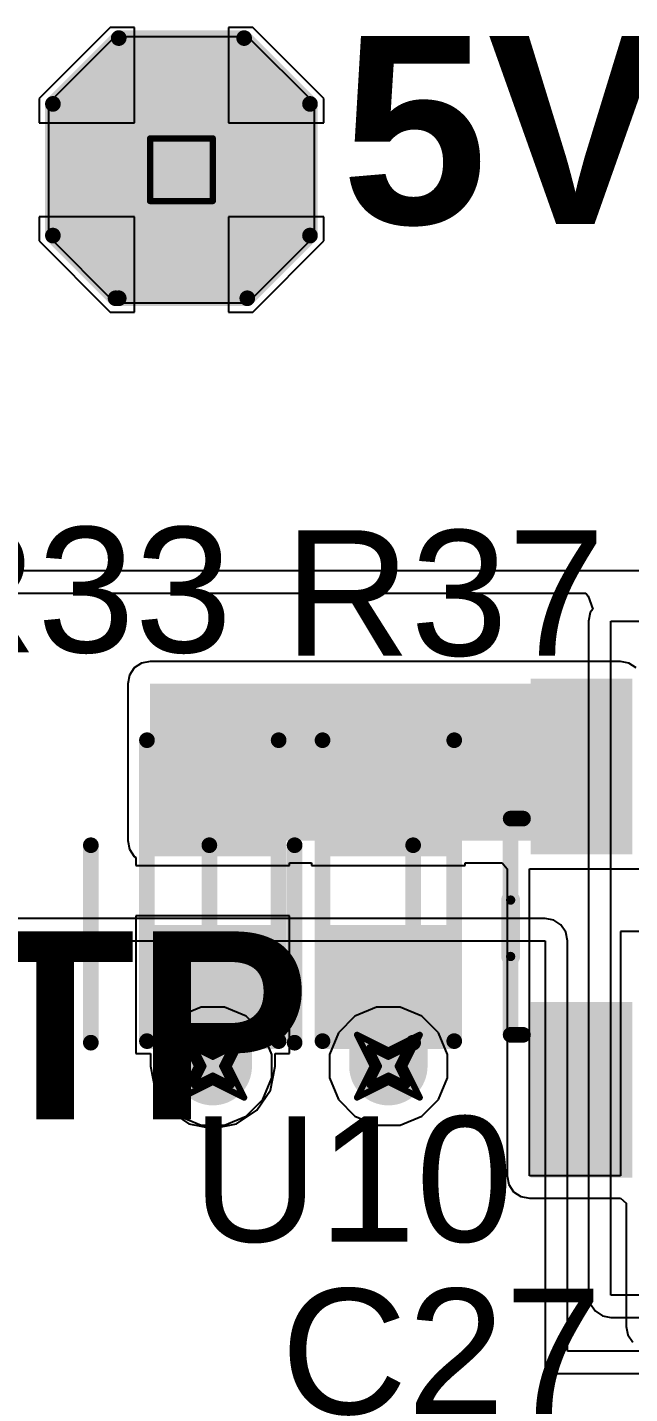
# Model space of a CAD drawing. Header units: inches. Extents: x 0 to 13.9, y -0.2 to 3.4.
# Drawn here: x 0.5308 to 0.723, y 1.6965 to 2.1324 of the extents above; entities that cross this region are included whole.
import ezdxf

# ---------------------------------------------------------------- set-up
doc = ezdxf.new("R2010")
doc.units = ezdxf.units.IN
doc.header["$MEASUREMENT"] = 0
for name, color, linetype in [('Bottom Layer', 5, 'Continuous'), ('Bottom Solder', 6, 'Continuous'), ('Drill Drawing', 1, 'Continuous'), ('Layer 1', 16, 'Continuous'), ('Layer 2', 76, 'Continuous'), ('Mechanical 4', 56, 'Continuous'), ('Multi-Layer', 9, 'Continuous'), ('Pad Holes', 156, 'Continuous'), ('Top Layer', 1, 'Continuous'), ('Top Overlay', 2, 'Continuous'), ('Top Paste', 8, 'Continuous'), ('Top Solder', 216, 'Continuous'), ('Via Holes', 16, 'Continuous')]:
    doc.layers.add(name, color=color, linetype=linetype)
doc.styles.add('Arial', font='', dxfattribs={"height": 0.2})
doc.styles.add('Arial_Bold', font='', dxfattribs={"height": 0.2})
doc.styles.get('Arial').set_extended_font_data('Arial')
doc.styles.get('Arial_Bold').set_extended_font_data('Arial', bold=True)

msp = doc.modelspace()

# ---------------------------------------------------------------- hatches: boundary and pattern name
at = {"layer": 'Bottom Layer'}
msp.add_hatch(color=5, dxfattribs=at).paths.add_polyline_path([(0.59772, 2.12243), (0.56228, 2.12243), (0.54457, 2.10472), (0.54457, 2.06928), (0.56228, 2.05157), (0.59772, 2.05157), (0.61543, 2.06928), (0.61543, 2.10472)])
h = msp.add_hatch(color=5, dxfattribs=at)
edge = h.paths.add_edge_path()
edge.add_arc((0.59, 1.801), 0.01181, 0, 360)
h = msp.add_hatch(color=5, dxfattribs=at)
edge = h.paths.add_edge_path()
edge.add_arc((0.646, 1.801), 0.01181, 0, 360)
at = {"layer": 'Bottom Solder'}
msp.add_hatch(color=6, dxfattribs=at).paths.add_polyline_path([(0.59972, 2.12643), (0.56028, 2.12643), (0.54057, 2.10672), (0.54057, 2.06728), (0.56028, 2.04757), (0.59972, 2.04757), (0.61943, 2.06728), (0.61943, 2.10672)])
at = {"layer": 'Layer 1'}
msp.add_hatch(color=16, dxfattribs=at).paths.add_polyline_path([(0.59772, 2.12243), (0.56228, 2.12243), (0.54457, 2.10472), (0.54457, 2.06928), (0.56228, 2.05157), (0.59772, 2.05157), (0.61543, 2.06928), (0.61543, 2.10472)])
h = msp.add_hatch(color=16, dxfattribs=at)
edge = h.paths.add_edge_path()
edge.add_arc((0.59, 1.801), 0.01181, 0, 360)
h = msp.add_hatch(color=16, dxfattribs=at)
edge = h.paths.add_edge_path()
edge.add_arc((0.646, 1.801), 0.01181, 0, 360)
at = {"layer": 'Layer 2'}
msp.add_hatch(color=76, dxfattribs=at).paths.add_polyline_path([(0.59772, 2.12243), (0.56228, 2.12243), (0.54457, 2.10472), (0.54457, 2.06928), (0.56228, 2.05157), (0.59772, 2.05157), (0.61543, 2.06928), (0.61543, 2.10472)])
h = msp.add_hatch(color=76, dxfattribs=at)
edge = h.paths.add_edge_path()
edge.add_arc((0.59, 1.801), 0.01181, 0, 360)
h = msp.add_hatch(color=76, dxfattribs=at)
edge = h.paths.add_edge_path()
edge.add_arc((0.646, 1.801), 0.01181, 0, 360)
at = {"layer": 'Mechanical 4'}
h = msp.add_hatch(color=56, dxfattribs=at)
edge = h.paths.add_edge_path()
edge.add_arc((0.5511, 1.8715), 0.00125, 0, 360)
h = msp.add_hatch(color=56, dxfattribs=at)
edge = h.paths.add_edge_path()
edge.add_arc((0.5889, 1.8715), 0.00125, 0, 360)
h = msp.add_hatch(color=56, dxfattribs=at)
edge = h.paths.add_edge_path()
edge.add_arc((0.6161, 1.8715), 0.00125, 0, 360)
h = msp.add_hatch(color=56, dxfattribs=at)
edge = h.paths.add_edge_path()
edge.add_arc((0.6539, 1.8715), 0.00125, 0, 360)
h = msp.add_hatch(color=56, dxfattribs=at)
edge = h.paths.add_edge_path()
edge.add_arc((0.685, 1.854), 0.0015, 0, 360)
h = msp.add_hatch(color=56, dxfattribs=at)
edge = h.paths.add_edge_path()
edge.add_arc((0.685, 1.836), 0.0015, 0, 360)
h = msp.add_hatch(color=56, dxfattribs=at)
edge = h.paths.add_edge_path()
edge.add_arc((0.5511, 1.8085), 0.00125, 0, 360)
h = msp.add_hatch(color=56, dxfattribs=at)
edge = h.paths.add_edge_path()
edge.add_arc((0.5889, 1.8085), 0.00125, 0, 360)
h = msp.add_hatch(color=56, dxfattribs=at)
edge = h.paths.add_edge_path()
edge.add_arc((0.6161, 1.8085), 0.00125, 0, 360)
h = msp.add_hatch(color=56, dxfattribs=at)
edge = h.paths.add_edge_path()
edge.add_arc((0.6539, 1.8085), 0.00125, 0, 360)
at = {"layer": 'Multi-Layer'}
msp.add_hatch(color=9, dxfattribs=at).paths.add_polyline_path([(0.59772, 2.12243), (0.56228, 2.12243), (0.54457, 2.10472), (0.54457, 2.06928), (0.56228, 2.05157), (0.59772, 2.05157), (0.61543, 2.06928), (0.61543, 2.10472)])
at = {"layer": 'Pad Holes'}
h = msp.add_hatch(color=7, dxfattribs=at)
edge = h.paths.add_edge_path()
edge.add_arc((0.58, 2.087), 0.01811, 0, 360)
h = msp.add_hatch(color=7, dxfattribs=at)
edge = h.paths.add_edge_path()
edge.add_arc((0.5511, 1.8715), 0.00125, 0, 360)
h = msp.add_hatch(color=7, dxfattribs=at)
edge = h.paths.add_edge_path()
edge.add_arc((0.5889, 1.8715), 0.00125, 0, 360)
h = msp.add_hatch(color=7, dxfattribs=at)
edge = h.paths.add_edge_path()
edge.add_arc((0.6161, 1.8715), 0.00125, 0, 360)
h = msp.add_hatch(color=7, dxfattribs=at)
edge = h.paths.add_edge_path()
edge.add_arc((0.6539, 1.8715), 0.00125, 0, 360)
h = msp.add_hatch(color=7, dxfattribs=at)
edge = h.paths.add_edge_path()
edge.add_arc((0.685, 1.854), 0.0015, 0, 360)
h = msp.add_hatch(color=7, dxfattribs=at)
edge = h.paths.add_edge_path()
edge.add_arc((0.685, 1.836), 0.0015, 0, 360)
h = msp.add_hatch(color=7, dxfattribs=at)
edge = h.paths.add_edge_path()
edge.add_arc((0.5511, 1.8085), 0.00125, 0, 360)
h = msp.add_hatch(color=7, dxfattribs=at)
edge = h.paths.add_edge_path()
edge.add_arc((0.5889, 1.8085), 0.00125, 0, 360)
h = msp.add_hatch(color=7, dxfattribs=at)
edge = h.paths.add_edge_path()
edge.add_arc((0.6161, 1.8085), 0.00125, 0, 360)
h = msp.add_hatch(color=7, dxfattribs=at)
edge = h.paths.add_edge_path()
edge.add_arc((0.6539, 1.8085), 0.00125, 0, 360)
at = {"layer": 'Top Layer'}
for points in [[(0.59772, 2.12243), (0.56228, 2.12243), (0.54457, 2.10472), (0.54457, 2.06928), (0.56228, 2.05157), (0.59772, 2.05157), (0.61543, 2.06928), (0.61543, 2.10472)], [(0.57, 1.873), (0.72, 1.873), (0.72, 1.923), (0.57, 1.923)], [(0.7198, 1.92059), (0.7198, 1.87256), (0.69539, 1.87256), (0.69539, 1.92059)], [(0.6075, 1.872), (0.5725, 1.872), (0.5725, 1.902), (0.6075, 1.902)], [(0.6285, 1.902), (0.6635, 1.902), (0.6635, 1.872), (0.6285, 1.872)], [(0.6075, 1.812), (0.5725, 1.812), (0.5725, 1.842), (0.6075, 1.842)], [(0.6285, 1.842), (0.6635, 1.842), (0.6635, 1.812), (0.6285, 1.812)], [(0.7198, 1.81744), (0.7198, 1.76941), (0.69539, 1.76941), (0.69539, 1.81744)]]:
    msp.add_hatch(color=1, dxfattribs=at).paths.add_polyline_path(points)
h = msp.add_hatch(color=1, dxfattribs=at)
edge = h.paths.add_edge_path()
edge.add_arc((0.59, 1.801), 0.01181, 0, 360)
h = msp.add_hatch(color=1, dxfattribs=at)
edge = h.paths.add_edge_path()
edge.add_arc((0.646, 1.801), 0.01181, 0, 360)
at = {"layer": 'Top Paste'}
for points in [[(0.7198, 1.92059), (0.7198, 1.87256), (0.69539, 1.87256), (0.69539, 1.92059)], [(0.6075, 1.872), (0.5725, 1.872), (0.5725, 1.902), (0.6075, 1.902)], [(0.6285, 1.902), (0.6635, 1.902), (0.6635, 1.872), (0.6285, 1.872)], [(0.6075, 1.812), (0.5725, 1.812), (0.5725, 1.842), (0.6075, 1.842)], [(0.6285, 1.842), (0.6635, 1.842), (0.6635, 1.812), (0.6285, 1.812)], [(0.7198, 1.81744), (0.7198, 1.76941), (0.69539, 1.76941), (0.69539, 1.81744)]]:
    msp.add_hatch(color=8, dxfattribs=at).paths.add_polyline_path(points)
at = {"layer": 'Top Solder'}
for points in [[(0.59972, 2.12643), (0.56028, 2.12643), (0.54057, 2.10672), (0.54057, 2.06728), (0.56028, 2.04757), (0.59972, 2.04757), (0.61943, 2.06728), (0.61943, 2.10672)], [(0.7238, 1.92459), (0.7238, 1.86856), (0.69139, 1.86856), (0.69139, 1.92459)], [(0.6115, 1.868), (0.5685, 1.868), (0.5685, 1.906), (0.6115, 1.906)], [(0.6245, 1.906), (0.6675, 1.906), (0.6675, 1.868), (0.6245, 1.868)], [(0.6115, 1.808), (0.5685, 1.808), (0.5685, 1.846), (0.6115, 1.846)], [(0.6245, 1.846), (0.6675, 1.846), (0.6675, 1.808), (0.6245, 1.808)], [(0.7238, 1.82144), (0.7238, 1.76541), (0.69139, 1.76541), (0.69139, 1.82144)]]:
    msp.add_hatch(color=216, dxfattribs=at).paths.add_polyline_path(points)
at = {"layer": 'Via Holes'}
h = msp.add_hatch(color=7, dxfattribs=at)
edge = h.paths.add_edge_path()
edge.add_arc((0.59, 1.801), 0.00591, 0, 360)
h = msp.add_hatch(color=7, dxfattribs=at)
edge = h.paths.add_edge_path()
edge.add_arc((0.646, 1.801), 0.00591, 0, 360)

# ---------------------------------------------------------------- linework, layer by layer
at = {"layer": 'Bottom Layer'}
for p, q in [((0.55878, 2.12943), (0.53757, 2.10822)), ((0.60122, 2.12943), (0.55878, 2.12943)), ((0.62243, 2.10822), (0.60122, 2.12943)), ((0.53757, 2.10822), (0.53757, 2.06578)), ((0.62243, 2.06578), (0.62243, 2.10822)), ((0.53757, 2.06578), (0.55878, 2.04457)), ((0.60122, 2.04457), (0.62243, 2.06578)), ((0.55878, 2.04457), (0.60122, 2.04457)), ((0.58626, 1.81981), (0.57934, 1.81695)), ((0.59374, 1.81981), (0.58626, 1.81981)), ((0.60066, 1.81695), (0.59374, 1.81981)), ((0.57934, 1.81695), (0.57405, 1.81166)), ((0.60595, 1.81166), (0.60066, 1.81695)), ((0.57405, 1.81166), (0.57119, 1.80474)), ((0.60881, 1.80474), (0.60595, 1.81166)), ((0.57119, 1.80474), (0.57119, 1.79726)), ((0.60881, 1.79726), (0.60881, 1.80474)), ((0.57119, 1.79726), (0.57405, 1.79034)), ((0.60595, 1.79034), (0.60881, 1.79726)), ((0.57405, 1.79034), (0.57934, 1.78505)), ((0.60066, 1.78505), (0.60595, 1.79034)), ((0.57934, 1.78505), (0.58626, 1.78219)), ((0.59374, 1.78219), (0.60066, 1.78505)), ((0.58626, 1.78219), (0.59374, 1.78219))]:
    msp.add_line(p, q, dxfattribs=at)
at = {"layer": 'Drill Drawing'}
for points in [[(0.57, 2.097, 0.002, 0.002, 0), (0.59, 2.097, 0.002, 0.002, 0)], [(0.57, 2.077, 0.002, 0.002, 0), (0.57, 2.097, 0.002, 0.002, 0)], [(0.59, 2.077, 0.002, 0.002, 0), (0.59, 2.097, 0.002, 0.002, 0)], [(0.57, 2.077, 0.002, 0.002, 0), (0.59, 2.077, 0.002, 0.002, 0)], [(0.58, 1.811, 0.002, 0.002, 0), (0.59, 1.806, 0.002, 0.002, 0)], [(0.58, 1.811, 0.002, 0.002, 0), (0.585, 1.801, 0.002, 0.002, 0)], [(0.59, 1.806, 0.002, 0.002, 0), (0.6, 1.811, 0.002, 0.002, 0)], [(0.595, 1.801, 0.002, 0.002, 0), (0.6, 1.811, 0.002, 0.002, 0)], [(0.636, 1.811, 0.002, 0.002, 0), (0.646, 1.806, 0.002, 0.002, 0)], [(0.636, 1.811, 0.002, 0.002, 0), (0.641, 1.801, 0.002, 0.002, 0)], [(0.646, 1.806, 0.002, 0.002, 0), (0.656, 1.811, 0.002, 0.002, 0)], [(0.651, 1.801, 0.002, 0.002, 0), (0.656, 1.811, 0.002, 0.002, 0)], [(0.584, 1.807, 0.002, 0.002, 0), (0.59, 1.804, 0.002, 0.002, 0)], [(0.584, 1.807, 0.002, 0.002, 0), (0.587, 1.801, 0.002, 0.002, 0)], [(0.59, 1.804, 0.002, 0.002, 0), (0.596, 1.807, 0.002, 0.002, 0)], [(0.593, 1.801, 0.002, 0.002, 0), (0.596, 1.807, 0.002, 0.002, 0)], [(0.64, 1.807, 0.002, 0.002, 0), (0.646, 1.804, 0.002, 0.002, 0)], [(0.64, 1.807, 0.002, 0.002, 0), (0.643, 1.801, 0.002, 0.002, 0)], [(0.646, 1.804, 0.002, 0.002, 0), (0.652, 1.807, 0.002, 0.002, 0)], [(0.649, 1.801, 0.002, 0.002, 0), (0.652, 1.807, 0.002, 0.002, 0)], [(0.58, 1.791, 0.002, 0.002, 0), (0.585, 1.801, 0.002, 0.002, 0)], [(0.584, 1.795, 0.002, 0.002, 0), (0.587, 1.801, 0.002, 0.002, 0)], [(0.593, 1.801, 0.002, 0.002, 0), (0.596, 1.795, 0.002, 0.002, 0)], [(0.595, 1.801, 0.002, 0.002, 0), (0.6, 1.791, 0.002, 0.002, 0)], [(0.636, 1.791, 0.002, 0.002, 0), (0.641, 1.801, 0.002, 0.002, 0)], [(0.64, 1.795, 0.002, 0.002, 0), (0.643, 1.801, 0.002, 0.002, 0)], [(0.649, 1.801, 0.002, 0.002, 0), (0.652, 1.795, 0.002, 0.002, 0)], [(0.651, 1.801, 0.002, 0.002, 0), (0.656, 1.791, 0.002, 0.002, 0)], [(0.58, 1.791, 0.002, 0.002, 0), (0.59, 1.796, 0.002, 0.002, 0)], [(0.584, 1.795, 0.002, 0.002, 0), (0.59, 1.798, 0.002, 0.002, 0)], [(0.59, 1.798, 0.002, 0.002, 0), (0.596, 1.795, 0.002, 0.002, 0)], [(0.59, 1.796, 0.002, 0.002, 0), (0.6, 1.791, 0.002, 0.002, 0)], [(0.636, 1.791, 0.002, 0.002, 0), (0.646, 1.796, 0.002, 0.002, 0)], [(0.64, 1.795, 0.002, 0.002, 0), (0.646, 1.798, 0.002, 0.002, 0)], [(0.646, 1.798, 0.002, 0.002, 0), (0.652, 1.795, 0.002, 0.002, 0)], [(0.646, 1.796, 0.002, 0.002, 0), (0.656, 1.791, 0.002, 0.002, 0)]]:
    msp.add_lwpolyline(points, format="xyseb", dxfattribs=at)
for points in [[(0.5695, 2.097, 0.001, 0.001, 1), (0.5705, 2.097, 0.001, 0.001, 1)], [(0.5695, 2.097, 0.001, 0.001, 1), (0.5705, 2.097, 0.001, 0.001, 1)], [(0.5895, 2.097, 0.001, 0.001, 1), (0.5905, 2.097, 0.001, 0.001, 1)], [(0.5895, 2.097, 0.001, 0.001, 1), (0.5905, 2.097, 0.001, 0.001, 1)], [(0.5695, 2.077, 0.001, 0.001, 1), (0.5705, 2.077, 0.001, 0.001, 1)], [(0.5695, 2.077, 0.001, 0.001, 1), (0.5705, 2.077, 0.001, 0.001, 1)], [(0.5895, 2.077, 0.001, 0.001, 1), (0.5905, 2.077, 0.001, 0.001, 1)], [(0.5895, 2.077, 0.001, 0.001, 1), (0.5905, 2.077, 0.001, 0.001, 1)], [(0.5795, 1.811, 0.001, 0.001, 1), (0.5805, 1.811, 0.001, 0.001, 1)], [(0.5795, 1.811, 0.001, 0.001, 1), (0.5805, 1.811, 0.001, 0.001, 1)], [(0.5995, 1.811, 0.001, 0.001, 1), (0.6005, 1.811, 0.001, 0.001, 1)], [(0.5995, 1.811, 0.001, 0.001, 1), (0.6005, 1.811, 0.001, 0.001, 1)], [(0.6355, 1.811, 0.001, 0.001, 1), (0.6365, 1.811, 0.001, 0.001, 1)], [(0.6355, 1.811, 0.001, 0.001, 1), (0.6365, 1.811, 0.001, 0.001, 1)], [(0.6555, 1.811, 0.001, 0.001, 1), (0.6565, 1.811, 0.001, 0.001, 1)], [(0.6555, 1.811, 0.001, 0.001, 1), (0.6565, 1.811, 0.001, 0.001, 1)], [(0.5835, 1.807, 0.001, 0.001, 1), (0.5845, 1.807, 0.001, 0.001, 1)], [(0.5835, 1.807, 0.001, 0.001, 1), (0.5845, 1.807, 0.001, 0.001, 1)], [(0.5895, 1.806, 0.001, 0.001, 1), (0.5905, 1.806, 0.001, 0.001, 1)], [(0.5895, 1.806, 0.001, 0.001, 1), (0.5905, 1.806, 0.001, 0.001, 1)], [(0.5895, 1.804, 0.001, 0.001, 1), (0.5905, 1.804, 0.001, 0.001, 1)], [(0.5895, 1.804, 0.001, 0.001, 1), (0.5905, 1.804, 0.001, 0.001, 1)], [(0.5955, 1.807, 0.001, 0.001, 1), (0.5965, 1.807, 0.001, 0.001, 1)], [(0.5955, 1.807, 0.001, 0.001, 1), (0.5965, 1.807, 0.001, 0.001, 1)], [(0.6395, 1.807, 0.001, 0.001, 1), (0.6405, 1.807, 0.001, 0.001, 1)], [(0.6395, 1.807, 0.001, 0.001, 1), (0.6405, 1.807, 0.001, 0.001, 1)], [(0.6455, 1.806, 0.001, 0.001, 1), (0.6465, 1.806, 0.001, 0.001, 1)], [(0.6455, 1.806, 0.001, 0.001, 1), (0.6465, 1.806, 0.001, 0.001, 1)], [(0.6455, 1.804, 0.001, 0.001, 1), (0.6465, 1.804, 0.001, 0.001, 1)], [(0.6455, 1.804, 0.001, 0.001, 1), (0.6465, 1.804, 0.001, 0.001, 1)], [(0.6515, 1.807, 0.001, 0.001, 1), (0.6525, 1.807, 0.001, 0.001, 1)], [(0.6515, 1.807, 0.001, 0.001, 1), (0.6525, 1.807, 0.001, 0.001, 1)], [(0.5845, 1.801, 0.001, 0.001, 1), (0.5855, 1.801, 0.001, 0.001, 1)], [(0.5845, 1.801, 0.001, 0.001, 1), (0.5855, 1.801, 0.001, 0.001, 1)], [(0.5865, 1.801, 0.001, 0.001, 1), (0.5875, 1.801, 0.001, 0.001, 1)], [(0.5865, 1.801, 0.001, 0.001, 1), (0.5875, 1.801, 0.001, 0.001, 1)], [(0.5925, 1.801, 0.001, 0.001, 1), (0.5935, 1.801, 0.001, 0.001, 1)], [(0.5925, 1.801, 0.001, 0.001, 1), (0.5935, 1.801, 0.001, 0.001, 1)], [(0.5945, 1.801, 0.001, 0.001, 1), (0.5955, 1.801, 0.001, 0.001, 1)], [(0.5945, 1.801, 0.001, 0.001, 1), (0.5955, 1.801, 0.001, 0.001, 1)], [(0.6405, 1.801, 0.001, 0.001, 1), (0.6415, 1.801, 0.001, 0.001, 1)], [(0.6405, 1.801, 0.001, 0.001, 1), (0.6415, 1.801, 0.001, 0.001, 1)], [(0.6425, 1.801, 0.001, 0.001, 1), (0.6435, 1.801, 0.001, 0.001, 1)], [(0.6425, 1.801, 0.001, 0.001, 1), (0.6435, 1.801, 0.001, 0.001, 1)], [(0.6485, 1.801, 0.001, 0.001, 1), (0.6495, 1.801, 0.001, 0.001, 1)], [(0.6485, 1.801, 0.001, 0.001, 1), (0.6495, 1.801, 0.001, 0.001, 1)], [(0.6505, 1.801, 0.001, 0.001, 1), (0.6515, 1.801, 0.001, 0.001, 1)], [(0.6505, 1.801, 0.001, 0.001, 1), (0.6515, 1.801, 0.001, 0.001, 1)], [(0.5835, 1.795, 0.001, 0.001, 1), (0.5845, 1.795, 0.001, 0.001, 1)], [(0.5835, 1.795, 0.001, 0.001, 1), (0.5845, 1.795, 0.001, 0.001, 1)], [(0.5895, 1.798, 0.001, 0.001, 1), (0.5905, 1.798, 0.001, 0.001, 1)], [(0.5895, 1.798, 0.001, 0.001, 1), (0.5905, 1.798, 0.001, 0.001, 1)], [(0.5895, 1.796, 0.001, 0.001, 1), (0.5905, 1.796, 0.001, 0.001, 1)], [(0.5895, 1.796, 0.001, 0.001, 1), (0.5905, 1.796, 0.001, 0.001, 1)], [(0.5955, 1.795, 0.001, 0.001, 1), (0.5965, 1.795, 0.001, 0.001, 1)], [(0.5955, 1.795, 0.001, 0.001, 1), (0.5965, 1.795, 0.001, 0.001, 1)], [(0.6395, 1.795, 0.001, 0.001, 1), (0.6405, 1.795, 0.001, 0.001, 1)], [(0.6395, 1.795, 0.001, 0.001, 1), (0.6405, 1.795, 0.001, 0.001, 1)], [(0.6455, 1.798, 0.001, 0.001, 1), (0.6465, 1.798, 0.001, 0.001, 1)], [(0.6455, 1.798, 0.001, 0.001, 1), (0.6465, 1.798, 0.001, 0.001, 1)], [(0.6455, 1.796, 0.001, 0.001, 1), (0.6465, 1.796, 0.001, 0.001, 1)], [(0.6455, 1.796, 0.001, 0.001, 1), (0.6465, 1.796, 0.001, 0.001, 1)], [(0.6515, 1.795, 0.001, 0.001, 1), (0.6525, 1.795, 0.001, 0.001, 1)], [(0.6515, 1.795, 0.001, 0.001, 1), (0.6525, 1.795, 0.001, 0.001, 1)], [(0.5795, 1.791, 0.001, 0.001, 1), (0.5805, 1.791, 0.001, 0.001, 1)], [(0.5795, 1.791, 0.001, 0.001, 1), (0.5805, 1.791, 0.001, 0.001, 1)], [(0.5995, 1.791, 0.001, 0.001, 1), (0.6005, 1.791, 0.001, 0.001, 1)], [(0.5995, 1.791, 0.001, 0.001, 1), (0.6005, 1.791, 0.001, 0.001, 1)], [(0.6355, 1.791, 0.001, 0.001, 1), (0.6365, 1.791, 0.001, 0.001, 1)], [(0.6355, 1.791, 0.001, 0.001, 1), (0.6365, 1.791, 0.001, 0.001, 1)], [(0.6555, 1.791, 0.001, 0.001, 1), (0.6565, 1.791, 0.001, 0.001, 1)], [(0.6555, 1.791, 0.001, 0.001, 1), (0.6565, 1.791, 0.001, 0.001, 1)]]:
    msp.add_lwpolyline(points, format="xyseb", close=True, dxfattribs=at)
at = {"layer": 'Layer 1'}
for p, q in [((0.55878, 2.12943), (0.53757, 2.10822)), ((0.60122, 2.12943), (0.55878, 2.12943)), ((0.62243, 2.10822), (0.60122, 2.12943)), ((0.53757, 2.10822), (0.53757, 2.06578)), ((0.62243, 2.06578), (0.62243, 2.10822)), ((0.53757, 2.06578), (0.55878, 2.04457)), ((0.60122, 2.04457), (0.62243, 2.06578)), ((0.55878, 2.04457), (0.60122, 2.04457)), ((0.58626, 1.81981), (0.57934, 1.81695)), ((0.59374, 1.81981), (0.58626, 1.81981)), ((0.60066, 1.81695), (0.59374, 1.81981)), ((0.57934, 1.81695), (0.57405, 1.81166)), ((0.60595, 1.81166), (0.60066, 1.81695)), ((0.57405, 1.81166), (0.57119, 1.80474)), ((0.60881, 1.80474), (0.60595, 1.81166)), ((0.57119, 1.80474), (0.57119, 1.79726)), ((0.60881, 1.79726), (0.60881, 1.80474)), ((0.57119, 1.79726), (0.57405, 1.79034)), ((0.60595, 1.79034), (0.60881, 1.79726)), ((0.57405, 1.79034), (0.57934, 1.78505)), ((0.60066, 1.78505), (0.60595, 1.79034)), ((0.57934, 1.78505), (0.58626, 1.78219)), ((0.59374, 1.78219), (0.60066, 1.78505)), ((0.58626, 1.78219), (0.59374, 1.78219))]:
    msp.add_line(p, q, dxfattribs=at)
at = {"layer": 'Layer 2'}
for p, q in [((0.55728, 2.13243), (0.53457, 2.10972)), ((0.565, 2.13243), (0.55728, 2.13243)), ((0.565, 2.102), (0.565, 2.13243)), ((0.60272, 2.13243), (0.595, 2.13243)), ((0.595, 2.13243), (0.595, 2.102)), ((0.62543, 2.10972), (0.60272, 2.13243)), ((0.53457, 2.10972), (0.53457, 2.102)), ((0.62543, 2.102), (0.62543, 2.10972)), ((0.53457, 2.102), (0.565, 2.102)), ((0.595, 2.102), (0.62543, 2.102)), ((0.565, 2.072), (0.53457, 2.072)), ((0.53457, 2.072), (0.53457, 2.06428)), ((0.565, 2.04157), (0.565, 2.072)), ((0.62543, 2.072), (0.595, 2.072)), ((0.595, 2.072), (0.595, 2.04157)), ((0.62543, 2.06428), (0.62543, 2.072)), ((0.53457, 2.06428), (0.55728, 2.04157)), ((0.60272, 2.04157), (0.62543, 2.06428)), ((0.55728, 2.04157), (0.565, 2.04157)), ((0.595, 2.04157), (0.60272, 2.04157)), ((0.81757, 1.959), (0.3995, 1.959)), ((0.3995, 1.95186), (0.70895, 1.95186)), ((0.70895, 1.95186), (0.70969, 1.95092)), ((0.70969, 1.95092), (0.71116, 1.94686)), ((0.71041, 1.94573), (0.70986, 1.943)), ((0.71116, 1.94686), (0.71041, 1.94573)), ((0.70986, 1.943), (0.70986, 1.806)), ((0.717, 1.806), (0.717, 1.943)), ((0.717, 1.943), (0.81757, 1.943)), ((0.696, 1.84814), (0.12409, 1.84814)), ((0.69873, 1.84759), (0.696, 1.84814)), ((0.70105, 1.84605), (0.69873, 1.84759)), ((0.70259, 1.84373), (0.70105, 1.84605)), ((0.10673, 1.841), (0.696, 1.841)), ((0.696, 1.841), (0.696, 1.703)), ((0.70314, 1.841), (0.70259, 1.84373)), ((0.70314, 1.71014), (0.70314, 1.841)), ((0.64226, 1.81981), (0.63534, 1.81695)), ((0.64974, 1.81981), (0.64226, 1.81981)), ((0.65666, 1.81695), (0.64974, 1.81981)), ((0.63534, 1.81695), (0.63005, 1.81166)), ((0.66195, 1.81166), (0.65666, 1.81695)), ((0.63005, 1.81166), (0.62719, 1.80474)), ((0.66481, 1.80474), (0.66195, 1.81166)), ((0.62719, 1.80474), (0.62719, 1.79726)), ((0.66481, 1.79726), (0.66481, 1.80474)), ((0.70986, 1.806), (0.70986, 1.728)), ((0.717, 1.728), (0.717, 1.806)), ((0.62719, 1.79726), (0.63005, 1.79034)), ((0.66195, 1.79034), (0.66481, 1.79726)), ((0.63005, 1.79034), (0.63534, 1.78505)), ((0.65666, 1.78505), (0.66195, 1.79034)), ((0.63534, 1.78505), (0.64226, 1.78219)), ((0.64974, 1.78219), (0.65666, 1.78505)), ((0.64226, 1.78219), (0.64974, 1.78219)), ((0.70986, 1.728), (0.71041, 1.72527)), ((0.75, 1.728), (0.717, 1.728)), ((0.71041, 1.72527), (0.71195, 1.72295)), ((0.71195, 1.72295), (0.71427, 1.72141)), ((0.71427, 1.72141), (0.717, 1.72086)), ((0.717, 1.72086), (0.74286, 1.72086)), ((0.73, 1.71014), (0.70314, 1.71014)), ((0.696, 1.703), (0.73, 1.703))]:
    msp.add_line(p, q, dxfattribs=at)
at = {"layer": 'Mechanical 4'}
for points in [[(0.5511, 1.8085, 0.005, 0.005, 0), (0.5511, 1.8715, 0.005, 0.005, 0)], [(0.5889, 1.8085, 0.005, 0.005, 0), (0.5889, 1.8715, 0.005, 0.005, 0)], [(0.6161, 1.8085, 0.005, 0.005, 0), (0.6161, 1.8715, 0.005, 0.005, 0)], [(0.6539, 1.8085, 0.005, 0.005, 0), (0.6539, 1.8715, 0.005, 0.005, 0)], [(0.685, 1.836, 0.006, 0.006, 0), (0.685, 1.854, 0.006, 0.006, 0)]]:
    msp.add_lwpolyline(points, format="xyseb", dxfattribs=at)
for points in [[(0.54985, 1.8715, 0.0025, 0.0025, 1), (0.55235, 1.8715, 0.0025, 0.0025, 1)], [(0.58765, 1.8715, 0.0025, 0.0025, 1), (0.59015, 1.8715, 0.0025, 0.0025, 1)], [(0.61485, 1.8715, 0.0025, 0.0025, 1), (0.61735, 1.8715, 0.0025, 0.0025, 1)], [(0.65265, 1.8715, 0.0025, 0.0025, 1), (0.65515, 1.8715, 0.0025, 0.0025, 1)], [(0.6835, 1.854, 0.003, 0.003, 1), (0.6865, 1.854, 0.003, 0.003, 1)], [(0.6835, 1.836, 0.003, 0.003, 1), (0.6865, 1.836, 0.003, 0.003, 1)], [(0.54985, 1.8085, 0.0025, 0.0025, 1), (0.55235, 1.8085, 0.0025, 0.0025, 1)], [(0.58765, 1.8085, 0.0025, 0.0025, 1), (0.59015, 1.8085, 0.0025, 0.0025, 1)], [(0.61485, 1.8085, 0.0025, 0.0025, 1), (0.61735, 1.8085, 0.0025, 0.0025, 1)], [(0.65265, 1.8085, 0.0025, 0.0025, 1), (0.65515, 1.8085, 0.0025, 0.0025, 1)]]:
    msp.add_lwpolyline(points, format="xyseb", close=True, dxfattribs=at)
at = {"layer": 'Top Layer'}
for p, q in [((0.55878, 2.12943), (0.53757, 2.10822)), ((0.60122, 2.12943), (0.55878, 2.12943)), ((0.62243, 2.10822), (0.60122, 2.12943)), ((0.53757, 2.10822), (0.53757, 2.06578)), ((0.62243, 2.06578), (0.62243, 2.10822)), ((0.53757, 2.06578), (0.55878, 2.04457)), ((0.60122, 2.04457), (0.62243, 2.06578)), ((0.55878, 2.04457), (0.60122, 2.04457)), ((0.56495, 1.92805), (0.56341, 1.92573)), ((0.56727, 1.92959), (0.56495, 1.92805)), ((0.57, 1.93014), (0.56727, 1.92959)), ((0.72, 1.93014), (0.57, 1.93014)), ((0.72273, 1.92959), (0.72, 1.93014)), ((0.72505, 1.92805), (0.72273, 1.92959)), ((0.56341, 1.92573), (0.56286, 1.923)), ((0.56286, 1.923), (0.56286, 1.873)), ((0.56286, 1.873), (0.56341, 1.87027)), ((0.56341, 1.87027), (0.56495, 1.86795)), ((0.56495, 1.86795), (0.5655, 1.86759)), ((0.5655, 1.86759), (0.5655, 1.865)), ((0.6145, 1.865), (0.6145, 1.86586)), ((0.6145, 1.86586), (0.6215, 1.86586)), ((0.6215, 1.86586), (0.6215, 1.865)), ((0.6705, 1.865), (0.6705, 1.86586)), ((0.6705, 1.86586), (0.68233, 1.86586)), ((0.68233, 1.86586), (0.68386, 1.864)), ((0.5655, 1.865), (0.6145, 1.865)), ((0.6215, 1.865), (0.6705, 1.865)), ((0.68386, 1.864), (0.68386, 1.766)), ((0.691, 1.766), (0.691, 1.864)), ((0.691, 1.864), (0.767, 1.864)), ((0.6145, 1.849), (0.5655, 1.849)), ((0.5655, 1.849), (0.5655, 1.805)), ((0.6145, 1.805), (0.6145, 1.849)), ((0.881, 1.844), (0.72, 1.844)), ((0.72, 1.844), (0.72, 1.766)), ((0.5655, 1.805), (0.57012, 1.805)), ((0.57012, 1.805), (0.57012, 1.801)), ((0.60988, 1.801), (0.60988, 1.805)), ((0.60988, 1.805), (0.6145, 1.805)), ((0.57012, 1.801), (0.57163, 1.79339)), ((0.60837, 1.79339), (0.60988, 1.801)), ((0.57163, 1.79339), (0.57594, 1.78694)), ((0.60406, 1.78694), (0.60837, 1.79339)), ((0.57594, 1.78694), (0.58239, 1.78263)), ((0.59761, 1.78263), (0.60406, 1.78694)), ((0.58239, 1.78263), (0.59, 1.78112)), ((0.59, 1.78112), (0.59761, 1.78263)), ((0.68386, 1.766), (0.68441, 1.76327)), ((0.72, 1.766), (0.691, 1.766)), ((0.68441, 1.76327), (0.68595, 1.76095)), ((0.68595, 1.76095), (0.68827, 1.75941)), ((0.68827, 1.75941), (0.691, 1.75886)), ((0.691, 1.75886), (0.72, 1.75886)), ((0.72, 1.75886), (0.72186, 1.75733)), ((0.72186, 1.75733), (0.72186, 1.718)), ((0.72186, 1.718), (0.72241, 1.71527)), ((0.72241, 1.71527), (0.72395, 1.71295))]:
    msp.add_line(p, q, dxfattribs=at)
for points in [[(0.59, 1.801, 0.025, 0.025, 0), (0.59, 1.827, 0.025, 0.025, 0)], [(0.646, 1.801, 0.025, 0.025, 0), (0.646, 1.827, 0.025, 0.025, 0)]]:
    msp.add_lwpolyline(points, format="xyseb", dxfattribs=at)
for points in [[(0.58375, 1.827, 0.0125, 0.0125, 1), (0.59625, 1.827, 0.0125, 0.0125, 1)], [(0.63975, 1.827, 0.0125, 0.0125, 1), (0.65225, 1.827, 0.0125, 0.0125, 1)], [(0.58375, 1.801, 0.0125, 0.0125, 1), (0.59625, 1.801, 0.0125, 0.0125, 1)], [(0.63975, 1.801, 0.0125, 0.0125, 1), (0.65225, 1.801, 0.0125, 0.0125, 1)]]:
    msp.add_lwpolyline(points, format="xyseb", close=True, dxfattribs=at)
at = {"layer": 'Top Overlay'}
for points in [[(0.539, 2.108, 0.005, 0.005, 0), (0.56, 2.129, 0.005, 0.005, 0)], [(0.56, 2.129, 0.005, 0.005, 0), (0.6, 2.129, 0.005, 0.005, 0)], [(0.6, 2.129, 0.005, 0.005, 0), (0.621, 2.108, 0.005, 0.005, 0)], [(0.539, 2.066, 0.005, 0.005, 0), (0.539, 2.108, 0.005, 0.005, 0)], [(0.621, 2.066, 0.005, 0.005, 0), (0.621, 2.108, 0.005, 0.005, 0)], [(0.539, 2.066, 0.005, 0.005, 0), (0.559, 2.046, 0.005, 0.005, 0)], [(0.601, 2.046, 0.005, 0.005, 0), (0.621, 2.066, 0.005, 0.005, 0)], [(0.56, 2.046, 0.005, 0.005, 0), (0.601, 2.046, 0.005, 0.005, 0)], [(0.569, 1.809, 0.005, 0.005, 0), (0.569, 1.905, 0.005, 0.005, 0)], [(0.569, 1.905, 0.005, 0.005, 0), (0.611, 1.905, 0.005, 0.005, 0)], [(0.611, 1.809, 0.005, 0.005, 0), (0.611, 1.905, 0.005, 0.005, 0)], [(0.625, 1.905, 0.005, 0.005, 0), (0.667, 1.905, 0.005, 0.005, 0)], [(0.625, 1.809, 0.005, 0.005, 0), (0.625, 1.905, 0.005, 0.005, 0)], [(0.667, 1.809, 0.005, 0.005, 0), (0.667, 1.905, 0.005, 0.005, 0)], [(0.685, 1.88, 0.005, 0.005, 0), (0.68894, 1.88, 0.005, 0.005, 0)], [(0.685, 1.811, 0.005, 0.005, 0), (0.685, 1.88, 0.005, 0.005, 0)], [(0.685, 1.811, 0.005, 0.005, 0), (0.68894, 1.811, 0.005, 0.005, 0)], [(0.569, 1.809, 0.005, 0.005, 0), (0.611, 1.809, 0.005, 0.005, 0)], [(0.625, 1.809, 0.005, 0.005, 0), (0.667, 1.809, 0.005, 0.005, 0)]]:
    msp.add_lwpolyline(points, format="xyseb", dxfattribs=at)
for points in [[(0.55875, 2.129, 0.0025, 0.0025, 1), (0.56125, 2.129, 0.0025, 0.0025, 1)], [(0.55875, 2.129, 0.0025, 0.0025, 1), (0.56125, 2.129, 0.0025, 0.0025, 1)], [(0.59875, 2.129, 0.0025, 0.0025, 1), (0.60125, 2.129, 0.0025, 0.0025, 1)], [(0.59875, 2.129, 0.0025, 0.0025, 1), (0.60125, 2.129, 0.0025, 0.0025, 1)], [(0.53775, 2.108, 0.0025, 0.0025, 1), (0.54025, 2.108, 0.0025, 0.0025, 1)], [(0.53775, 2.108, 0.0025, 0.0025, 1), (0.54025, 2.108, 0.0025, 0.0025, 1)], [(0.61975, 2.108, 0.0025, 0.0025, 1), (0.62225, 2.108, 0.0025, 0.0025, 1)], [(0.61975, 2.108, 0.0025, 0.0025, 1), (0.62225, 2.108, 0.0025, 0.0025, 1)], [(0.53775, 2.066, 0.0025, 0.0025, 1), (0.54025, 2.066, 0.0025, 0.0025, 1)], [(0.53775, 2.066, 0.0025, 0.0025, 1), (0.54025, 2.066, 0.0025, 0.0025, 1)], [(0.61975, 2.066, 0.0025, 0.0025, 1), (0.62225, 2.066, 0.0025, 0.0025, 1)], [(0.61975, 2.066, 0.0025, 0.0025, 1), (0.62225, 2.066, 0.0025, 0.0025, 1)], [(0.55775, 2.046, 0.0025, 0.0025, 1), (0.56025, 2.046, 0.0025, 0.0025, 1)], [(0.55875, 2.046, 0.0025, 0.0025, 1), (0.56125, 2.046, 0.0025, 0.0025, 1)], [(0.59975, 2.046, 0.0025, 0.0025, 1), (0.60225, 2.046, 0.0025, 0.0025, 1)], [(0.59975, 2.046, 0.0025, 0.0025, 1), (0.60225, 2.046, 0.0025, 0.0025, 1)], [(0.56775, 1.905, 0.0025, 0.0025, 1), (0.57025, 1.905, 0.0025, 0.0025, 1)], [(0.56775, 1.905, 0.0025, 0.0025, 1), (0.57025, 1.905, 0.0025, 0.0025, 1)], [(0.60975, 1.905, 0.0025, 0.0025, 1), (0.61225, 1.905, 0.0025, 0.0025, 1)], [(0.60975, 1.905, 0.0025, 0.0025, 1), (0.61225, 1.905, 0.0025, 0.0025, 1)], [(0.62375, 1.905, 0.0025, 0.0025, 1), (0.62625, 1.905, 0.0025, 0.0025, 1)], [(0.62375, 1.905, 0.0025, 0.0025, 1), (0.62625, 1.905, 0.0025, 0.0025, 1)], [(0.66575, 1.905, 0.0025, 0.0025, 1), (0.66825, 1.905, 0.0025, 0.0025, 1)], [(0.66575, 1.905, 0.0025, 0.0025, 1), (0.66825, 1.905, 0.0025, 0.0025, 1)], [(0.68375, 1.88, 0.0025, 0.0025, 1), (0.68625, 1.88, 0.0025, 0.0025, 1)], [(0.68375, 1.88, 0.0025, 0.0025, 1), (0.68625, 1.88, 0.0025, 0.0025, 1)], [(0.68769, 1.88, 0.0025, 0.0025, 1), (0.69019, 1.88, 0.0025, 0.0025, 1)], [(0.68375, 1.811, 0.0025, 0.0025, 1), (0.68625, 1.811, 0.0025, 0.0025, 1)], [(0.68375, 1.811, 0.0025, 0.0025, 1), (0.68625, 1.811, 0.0025, 0.0025, 1)], [(0.68769, 1.811, 0.0025, 0.0025, 1), (0.69019, 1.811, 0.0025, 0.0025, 1)], [(0.56775, 1.809, 0.0025, 0.0025, 1), (0.57025, 1.809, 0.0025, 0.0025, 1)], [(0.56775, 1.809, 0.0025, 0.0025, 1), (0.57025, 1.809, 0.0025, 0.0025, 1)], [(0.60975, 1.809, 0.0025, 0.0025, 1), (0.61225, 1.809, 0.0025, 0.0025, 1)], [(0.60975, 1.809, 0.0025, 0.0025, 1), (0.61225, 1.809, 0.0025, 0.0025, 1)], [(0.62375, 1.809, 0.0025, 0.0025, 1), (0.62625, 1.809, 0.0025, 0.0025, 1)], [(0.62375, 1.809, 0.0025, 0.0025, 1), (0.62625, 1.809, 0.0025, 0.0025, 1)], [(0.66575, 1.809, 0.0025, 0.0025, 1), (0.66825, 1.809, 0.0025, 0.0025, 1)], [(0.66575, 1.809, 0.0025, 0.0025, 1), (0.66825, 1.809, 0.0025, 0.0025, 1)]]:
    msp.add_lwpolyline(points, format="xyseb", close=True, dxfattribs=at)

# ---------------------------------------------------------------- texts
for s, height, style, p in [('5V', 0.06, 'Arial_Bold', (0.631, 2.0697)), ('R37', 0.04, 'Arial', (0.61268, 1.93201)), ('12VTP', 0.06, 'Arial_Bold', (0.365, 1.784)), ('U10', 0.04, 'Arial', (0.58335, 1.74501)), ('C27', 0.04, 'Arial', (0.61168, 1.69001))]:
    msp.add_text(s, height=height, dxfattribs=dict(at, style=style)).set_placement(p)
at = {"layer": 'Top Overlay', "style": 'Arial'}
msp.add_text('R33', height=0.04, rotation=360, dxfattribs=at).set_placement((0.49368, 1.93301))

doc.saveas('drawing.dxf')
